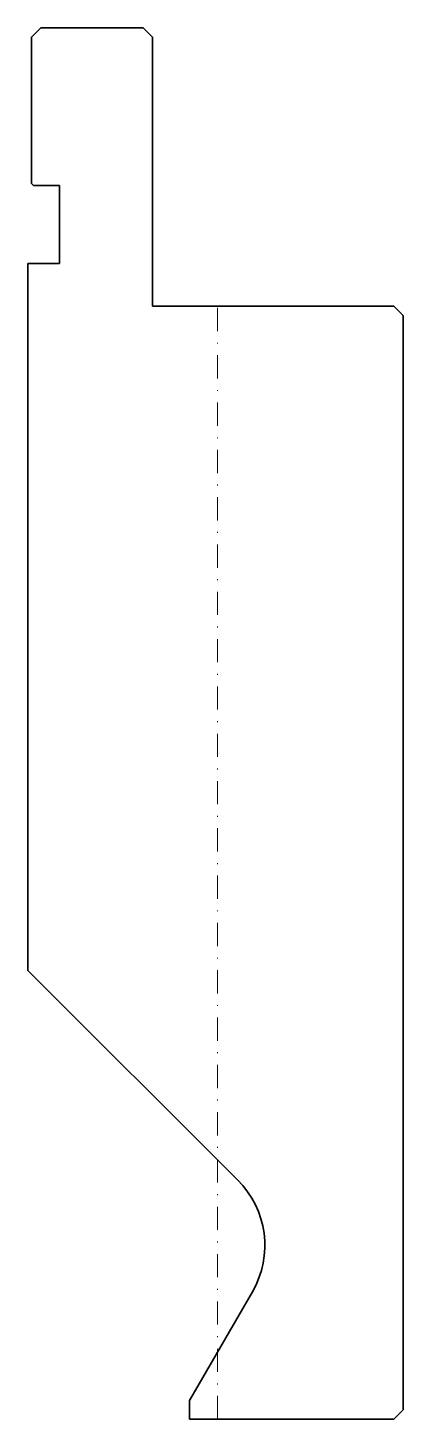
# Model space of a CAD drawing. Header units: millimetres. Extents: x -20 to 20, y 0 to 150.
import ezdxf

# ---------------------------------------------------------------- set-up
doc = ezdxf.new("R2010")
doc.units = ezdxf.units.MM
doc.header["$LTSCALE"] = 5
doc.linetypes.add('AUSGEZOGEN', pattern=[0])
doc.linetypes.add('DASHDOT', pattern=[1, 0.5, -0.25, 0, -0.25])
doc.layers.add('2', color=7, linetype='Continuous')
doc.layers.add('5', color=3, linetype='Continuous', true_color=0x00ff00)

msp = doc.modelspace()

# ---------------------------------------------------------------- linework, layer by layer
at = {"layer": '2', "color": 7, "linetype": 'AUSGEZOGEN', "lineweight": 35}
for p, q in [((-20, 149), (-19, 150)), ((-19, 150), (-8, 150)), ((-8, 150), (-7, 149)), ((-20, 133.2), (-20, 149)), ((-7, 149), (-7, 120)), ((-19.8, 133), (-20, 133.2)), ((-17, 133), (-19.8, 133)), ((-17, 124.6), (-17, 133)), ((-20.4, 48.38), (-20.4, 124.6)), ((-20.4, 124.6), (-17, 124.6)), ((-7, 120), (19, 120)), ((19, 120), (20, 119)), ((20, 119), (20, 1)), ((2.18, 25.8), (-20.4, 48.38)), ((-3, 2), (3.77, 13.73)), ((-3, 0), (-3, 2)), ((19, 0), (-3, 0)), ((20, 1), (19, 0))]:
    msp.add_line(p, q, dxfattribs=at)
msp.add_arc((-4.89, 18.73), 10, 330, 45, dxfattribs=at)
at = {"layer": '5', "color": 3, "linetype": 'DASHDOT', "lineweight": 18, "true_color": 0x00ff00}
msp.add_line((0, 0), (0, 120), dxfattribs=at)

doc.saveas('drawing.dxf')
